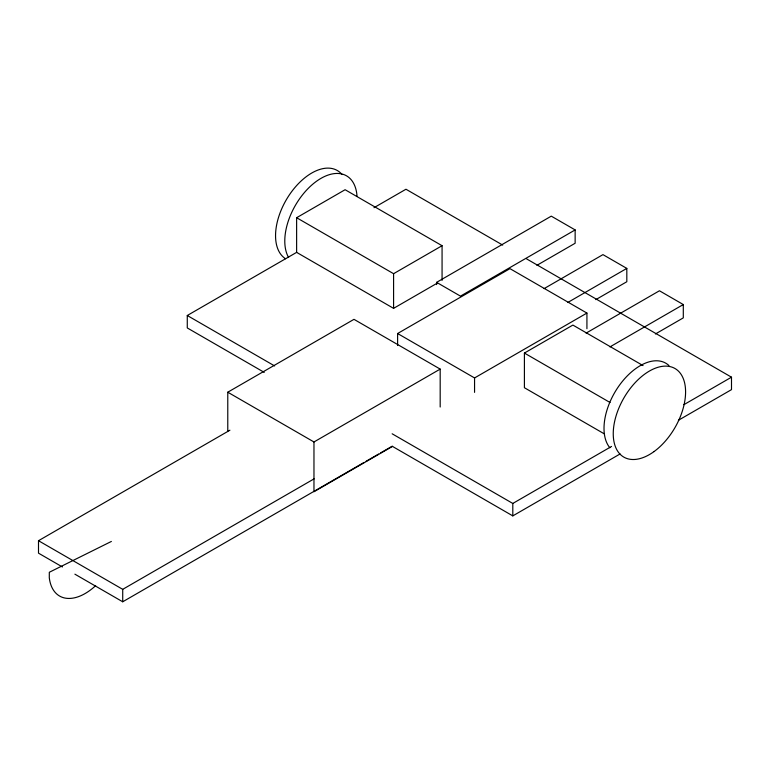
<?xml version="1.0" encoding="UTF-8"?>
<svg xmlns="http://www.w3.org/2000/svg" width="770" height="770" viewBox="0 0 770 770"><rect width="100%" height="100%" fill="white"/><g stroke="black" fill="none" stroke-linecap="round" stroke-linejoin="round"><path stroke-width="1.16" d="M264.245 372.382L187.274 327.943L187.274 315.498L296.623 252.368L296.623 217.718L345.104 189.718L442.067 245.707L442.067 280.367M373.989 207.698L405.963 189.237L502.695 245.081M296.623 217.718L393.586 273.697L442.067 245.707M227.776 431.306L227.776 392.209L353.988 319.338L440.18 369.1L440.18 407.022M436.609 284.573L436.609 282.359L551.282 216.149L575.142 229.922L575.142 243.253L536.911 265.323M296.623 252.368L393.586 308.356L436.908 283.341M575.142 229.922L460.47 296.132L436.609 282.359M62.418 566.961L38.5 553.158L38.5 540.713L229.912 430.209M397.609 345.538L397.609 333.516L509.961 268.643L586.923 313.072L586.923 328.703M544.082 288.625L602.958 254.629L626.818 268.403L626.818 281.733L595.826 299.626M227.776 392.209L313.967 441.97L440.18 369.1M567.933 302.398L626.818 268.403M397.609 333.516L474.561 377.945L586.923 313.072M604.335 433.876L524.409 387.724L524.409 353.064L572.89 325.075L643.037 365.577M38.5 540.713L122.719 589.339L314.131 478.834M586.095 333.121L659.447 290.771L683.298 304.554L683.298 317.875L655.405 333.978M74.892 574.17L122.719 601.784L364.056 462.443M366.145 461.24L378.628 454.031M380.707 452.837L392.151 446.225L512.801 515.89L620.071 453.963M392.594 446.34L313.967 491.732L313.967 441.97M609.956 346.895L683.298 304.554M392.151 433.789L512.801 503.445L611.553 446.436M683.875 404.683L731.5 377.185L731.5 389.63L678.389 420.285M111.38 541.445L49.309 572.274L49.29 577.741A51.157 29.529 -60 0 0 95.644 585.672M526.613 258.893L731.5 377.185M524.409 353.064L610.023 402.498M187.274 315.498L274.64 365.942M512.801 503.445L512.801 515.89M474.561 377.945L474.561 392.373M393.586 273.697L393.586 308.356M122.719 589.339L122.719 601.784M288.596 257.488A51.157 29.529 -60 0 1 311.34 185.426A51.157 29.529 -60 0 1 357.02 196.196M285.564 258.758A51.157 29.529 -60 0 1 289.279 195.012A51.157 29.529 -60 0 1 342.053 174.549M609.85 447.745A51.157 29.529 -60 0 1 619.359 385.347A51.157 29.529 -60 0 1 668.966 365.567M653.99 451.605A51.157 29.529 -60 0 0 678.197 370.899A51.157 29.529 -60 0 0 616.058 415.935A51.157 29.529 -60 0 0 653.99 451.605"/></g></svg>
